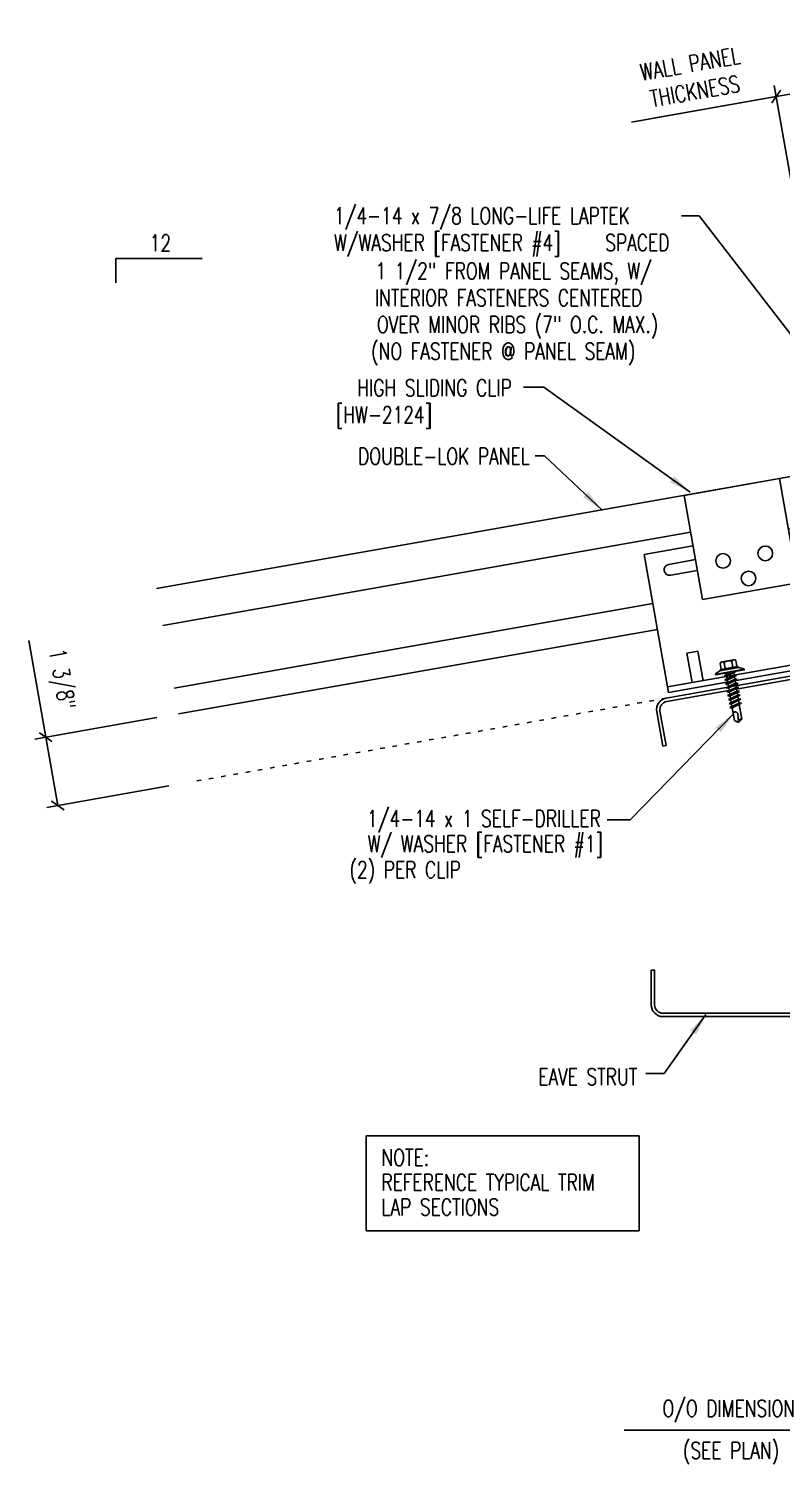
# Model space of a CAD drawing. Header units: inches. Extents: x 5 to 39, y 5.1 to 37.4.
# Drawn here: x 4.97 to 21.93, y 5.09 to 37.43 of the extents above; entities that cross this region are included whole.
import ezdxf
from ezdxf.enums import TextEntityAlignment as Align

# ---------------------------------------------------------------- set-up
doc = ezdxf.new("R2010")
doc.units = ezdxf.units.IN
doc.header["$MEASUREMENT"] = 0
doc.linetypes.add('ACAD_ISO07W100', pattern=[3, 0, -3])
for name, color, linetype in [('CLIP', 5, 'Continuous'), ('DIM', 7, 'Continuous'), ('FASTENER', 9, 'Continuous'), ('MARK', 1, 'Continuous'), ('PANEL', 11, 'Continuous'), ('STLA', 12, 'Continuous'), ('TEXT', 2, 'Continuous')]:
    doc.layers.add(name, color=color, linetype=linetype)
doc.styles.add('TEXT1', font='ROMANS.shx', dxfattribs={"width": 0.75, "height": 0.375})
doc.dimstyles.new('DETAIL', dxfattribs={"dimscale": 4, "dimtxt": 0.09375, "dimasz": 0.0625, "dimexe": 0.0625, "dimexo": 0.125, "dimgap": 0.0625, "dimtad": 1, "dimdec": 4, "dimzin": 3, "dimdsep": 46, "dimlunit": 4, "dimtxsty": 'TEXT1', "dimblk": 'ARCHTICK', "dimcen": 0.0625, "dimclrd": 7, "dimclre": 7, "dimclrt": 2, "dimadec": 0, "dimazin": 0, "dimtfac": 0.59375, "dimtdec": 4, "dimtmove": 0, "dimatfit": 3, "dimfxl": 0, "dimtolj": 1, "dimtzin": 3, "dimarcsym": 0})
doc.dimstyles.new('DETAIL$7', dxfattribs={"dimscale": 4, "dimtxt": 0.09375, "dimasz": 0.125, "dimexe": 0.0625, "dimexo": 0.125, "dimgap": 0.0625, "dimtad": 1, "dimdec": 4, "dimzin": 3, "dimdsep": 46, "dimlunit": 4, "dimtxsty": 'TEXT1', "dimblk": 'ARCHTICK', "dimcen": 0.0625, "dimclrd": 7, "dimclre": 7, "dimclrt": 2, "dimadec": 0, "dimazin": 0, "dimtfac": 0.59375, "dimtdec": 4, "dimtmove": 0, "dimatfit": 3, "dimfxl": 0, "dimfrac": 2, "dimtolj": 1, "dimtzin": 3, "dimarcsym": 0})

# ---------------------------------------------------------------- blocks, each defined once
blk = doc.blocks.new('MB_DW1')
at = {"layer": 'FASTENER'}
for p, q in [((-0.217, 0.114), (-0.326, 0.059)), ((-0.326, 0.059), (-0.326, 0.049)), ((-0.326, 0.049), (0.326, 0.049)), ((-0.217, 0.114), (0.217, 0.114)), ((-0.193, 0.137), (0.193, 0.137)), ((-0.193, 0.119), (0.193, 0.119)), ((-0.181, 0.276), (-0.181, 0.137)), ((-0.181, 0.137), (0.181, 0.137)), ((-0.139, -0.016), (0.046, 0.037)), ((-0.135, 0.302), (0.135, 0.302)), ((-0.104, -0.036), (0.139, 0.033)), ((-0.089, 0.276), (-0.089, 0.137)), ((-0.086, 0.037), (-0.086, -0.001)), ((-0.086, 0.037), (0.086, 0.037)), ((0.086, 0.037), (0.133, 0.037)), ((0.086, 0.018), (0.086, -0.042)), ((0.089, 0.276), (0.089, 0.137)), ((0.139, 0.033), (0.133, 0.037)), ((0.181, 0.276), (0.181, 0.137)), ((0.217, 0.114), (0.326, 0.059)), ((0.326, 0.059), (0.326, 0.049)), ((-0.104, -0.036), (-0.139, -0.016)), ((-0.139, -0.107), (0.104, -0.038)), ((-0.104, -0.127), (-0.139, -0.107)), ((-0.139, -0.198), (0.104, -0.128)), ((-0.104, -0.218), (-0.139, -0.198)), ((-0.139, -0.289), (0.104, -0.219)), ((-0.104, -0.309), (-0.139, -0.289)), ((-0.139, -0.38), (0.104, -0.31)), ((-0.104, -0.127), (0.139, -0.058)), ((-0.104, -0.218), (0.139, -0.149)), ((-0.104, -0.309), (0.139, -0.239)), ((-0.086, -0.031), (-0.086, -0.092)), ((-0.086, -0.122), (-0.086, -0.183)), ((-0.086, -0.213), (-0.086, -0.274)), ((-0.086, -0.304), (-0.086, -0.364)), ((0.086, -0.073), (0.086, -0.133)), ((0.086, -0.164), (0.086, -0.224)), ((0.086, -0.255), (0.086, -0.315)), ((0.139, -0.058), (0.104, -0.038)), ((0.139, -0.149), (0.104, -0.128)), ((0.139, -0.239), (0.104, -0.219)), ((0.139, -0.33), (0.104, -0.31)), ((-0.104, -0.4), (-0.139, -0.38)), ((-0.139, -0.47), (0.104, -0.401)), ((-0.104, -0.491), (-0.139, -0.47)), ((-0.139, -0.561), (0.104, -0.492)), ((-0.104, -0.581), (-0.139, -0.561)), ((-0.139, -0.652), (0.104, -0.583)), ((-0.104, -0.4), (0.139, -0.33)), ((-0.104, -0.491), (0.139, -0.421)), ((-0.104, -0.581), (0.139, -0.512)), ((-0.104, -0.672), (0.139, -0.603)), ((-0.086, -0.395), (-0.086, -0.455)), ((-0.086, -0.486), (-0.086, -0.546)), ((-0.086, -0.577), (-0.086, -0.637)), ((0.086, -0.345), (0.086, -0.406)), ((0.086, -0.436), (0.086, -0.497)), ((0.086, -0.527), (0.086, -0.588)), ((0.086, -0.618), (0.086, -0.679)), ((0.139, -0.421), (0.104, -0.401)), ((0.139, -0.512), (0.104, -0.492)), ((0.139, -0.603), (0.104, -0.583)), ((-0.104, -0.672), (-0.139, -0.652)), ((-0.139, -0.743), (0.104, -0.674)), ((-0.104, -0.763), (-0.139, -0.743)), ((-0.104, -0.763), (0.139, -0.694)), ((-0.086, -0.667), (-0.086, -0.728)), ((-0.086, -0.758), (-0.086, -1.05)), ((-0.002, -1.095), (0.014, -0.909)), ((0.086, -0.709), (0.086, -1.05)), ((0.139, -0.694), (0.104, -0.674)), ((0, -1.111), (-0.086, -1.05)), ((0, -1.111), (0.086, -1.05))]:
    blk.add_line(p, q, dxfattribs=at)
blk.add_lwpolyline([(-0.331, 0.037), (-0.331, 0.049), (0.331, 0.049), (0.331, 0.037)], close=True, dxfattribs=at)
for centre, radius, start, end in [((-0.193, 0.128), 0.00894, 90, 270), ((-0.135, 0.25), 0.0527, 29.8754, 150.1246), ((0, 0.138), 0.164, 56.9974, 123.0026), ((0.135, 0.25), 0.0527, 29.8754, 150.1246), ((0.193, 0.128), 0.00894, 270, 90), ((-0.046, -0.921), 0.0615, 11.1445, 130.906), ((0.054, -1.097), 0.0563, 55.4585, 194.8454)]:
    blk.add_arc(centre, radius, start, end, dxfattribs=at)
blk = doc.blocks.new('_ArchTick')
at = {"color": 0, "linetype": 'ByBlock', "const_width": 0.15}
blk.add_lwpolyline([(-0.5, -0.5), (0.5, 0.5)], dxfattribs=at)
blk = doc.blocks.new('*D27')
at = {"layer": 'DEFPOINTS', "color": 0}
for p in [(21.814, 35.905), (23.117, 28.513), (24.446, 28.748)]:
    blk.add_point(p, dxfattribs=at)
at = {"layer": 'DIM', "color": 7, "lineweight": -2}
for p, q in [((24.359, 29.24), (23.099, 36.386)), ((21.814, 35.905), (18.556, 35.331)), ((23.031, 29.005), (21.771, 36.152)), ((23.142, 36.14), (21.814, 35.905))]:
    blk.add_line(p, q, dxfattribs=at)
at = {"layer": 'DIM', "color": 7, "lineweight": -2, "xscale": 0.25, "yscale": 0.25, "zscale": 0.25}
for p, rotation in [((23.142, 36.14), 9.999999999999964), ((21.814, 35.905), 190)]:
    blk.add_blockref('_ArchTick', p, dxfattribs=dict(at, rotation=rotation))
at = {"layer": 'DIM', "color": 2, "insert": (19.932, 36.335), "char_height": 0.375, "attachment_point": 5, "rotation": 10, "style": 'TEXT1'}
blk.add_mtext('\\A1;WALL PANEL\\PTHICKNESS', dxfattribs=at)
blk = doc.blocks.new('A$C0B323C8E')
at = {"layer": 'CLIP'}
for p, q in [((-1.293, 2.862), (0.86, 3.242)), ((0.86, 3.242), (1.274, 0.894)), ((-0.879, 0.514), (-1.293, 2.862)), ((1.061, 2.1), (2.243, 2.309)), ((2.243, 2.309), (2.791, -0.797)), ((-2.189, 1.527), (-1.092, 1.721)), ((1.116, 1.793), (1.724, 1.9)), ((1.159, 1.546), (1.767, 1.654)), ((-1.641, -1.579), (-2.189, 1.527)), ((-1.637, 1.307), (-1.038, 1.413)), ((-1.594, 1.061), (-0.994, 1.167)), ((-0.879, 0.514), (1.274, 0.894)), ((2.097, -0.109), (1.851, -0.152)), ((1.851, -0.152), (1.967, -0.815)), ((2.214, -0.772), (2.097, -0.109)), ((-1.663, -1.455), (2.769, -0.674)), ((-1.641, -1.579), (2.791, -0.797)), ((-0.981, -0.652), (-1.227, -0.695)), ((-1.227, -0.695), (-1.11, -1.358)), ((-0.981, -0.652), (-0.864, -1.315)), ((-0.864, -1.315), (-0.981, -0.652))]:
    blk.add_line(p, q, dxfattribs=at)
for centre in [(0.537, 1.554), (-0.413, 1.386), (0.16, 0.99)]:
    blk.add_circle(centre, 0.165, dxfattribs=at)
for centre, start, end in [((1.737, 1.775), 280, 100), ((-1.616, 1.184), 100, 280)]:
    blk.add_arc(centre, 0.125, start, end, dxfattribs=at)
blk = doc.blocks.new('*D28')
at = {"layer": 'DEFPOINTS', "color": 0}
for p in [(8.351, 21.999), (5.357, 21.471), (8.622, 20.461)]:
    blk.add_point(p, dxfattribs=at)
at = {"layer": 'TEXT', "color": 7, "lineweight": -2}
for p, q in [((5.357, 21.471), (4.973, 23.647)), ((7.858, 21.912), (5.11, 21.427)), ((5.628, 19.933), (5.357, 21.471)), ((8.129, 20.374), (5.382, 19.889))]:
    blk.add_line(p, q, dxfattribs=at)
at = {"layer": 'TEXT', "color": 7, "lineweight": -2, "xscale": 0.25, "yscale": 0.25, "zscale": 0.25}
for p, rotation in [((5.357, 21.471), 100.0000000000009), ((5.628, 19.933), 280.0000000000009)]:
    blk.add_blockref('_ArchTick', p, dxfattribs=dict(at, rotation=rotation))
at = {"layer": 'TEXT', "color": 2, "insert": (5.671, 22.775), "char_height": 0.375, "attachment_point": 5, "rotation": 280, "style": 'TEXT1'}
blk.add_mtext('\\A1;1 3/8"', dxfattribs=at)
blk = doc.blocks.new('slopl1')
at = {"layer": 'MARK', "color": 6}
blk.add_lwpolyline([(0, 0), (0, 0.1368), (0.4871, 0.1368)], dxfattribs=at)
at = {"layer": 'MARK', "color": 2, "style": 'TEXT1', "width": 0.75}
blk.add_text('12', height=0.09375, dxfattribs=at).set_placement((0.1909, 0.1779))
blk.add_attdef('SLOPL1', text='', height=0.0938, dxfattribs=at).set_placement((-0.0549, 0.0243), align=Align.RIGHT)
blk = doc.blocks.new('FD-F4')
at = {"layer": 'TEXT', "style": 'TEXT1', "width": 0.75}
for s, p in [('1/4-14 x 7/8 LONG-LIFE LAPTEK', (0.0047, -0.0408)), ('W/WASHER [FASTENER #4]', (0.0047, -0.1926))]:
    blk.add_text(s, height=0.09375, dxfattribs=at).set_placement(p)
blk.add_attdef('(QUANTITY)', (1.4847, -0.1926), '', height=0.0938, dxfattribs=at)
at = {"layer": 'TEXT', "style": 'TEXT1', "flags": 1}
for tag, p in [('Color', (0.0624, -0.4349)), ('Calc', (0.0624, -0.4349)), ('Opt1', (0.0624, -0.4349)), ('Opt2', (0.0624, -0.4349)), ('Opt3', (0.0624, -0.4349)), ('Description', (0.0624, -0.4349)), ('Multiple', (0.0624, -0.4349)), ('Part', (0.0624, -0.4349)), ('Spare1', (0.0624, -0.6224)), ('Spare2', (0.0624, -0.6224)), ('Spare3', (0.0624, -0.6224)), ('Spare4', (0.0624, -0.6224)), ('Spare5', (0.0624, -0.6224)), ('Spare6', (0.0624, -0.6224)), ('Spare7', (0.0624, -0.6224)), ('Spare8', (0.0624, -0.6224)), ('Spare9', (0.0624, -0.6224)), ('Spare10', (0.0624, -0.6224))]:
    blk.add_attdef(tag, p, '', height=0.0938, dxfattribs=at)
blk = doc.blocks.new('A$C30686E82')
for p, q in [((-2.715, 0.761), (3.437, 0.761)), ((-2.715, 0.761), (-2.715, -1.379)), ((3.437, 0.761), (3.437, -1.379)), ((-2.715, -1.379), (3.437, -1.379))]:
    blk.add_line(p, q)
at = {"layer": 'TEXT', "style": 'TEXT1', "width": 0.75}
for s, p in [('NOTE:', (-2.368, 0.081)), ('REFERENCE TYPICAL TRIM', (-2.368, -0.477)), ('LAP SECTIONS', (-2.368, -1.035))]:
    blk.add_text(s, height=0.375, dxfattribs=at).set_placement(p)

msp = doc.modelspace()

# ---------------------------------------------------------------- linework, layer by layer
at = {"layer": 'DIM'}
msp.add_line((21.81395, 35.90548), (19.05168, 35.41842), dxfattribs=at)
at = {"layer": 'PANEL'}
for p, q in [((19.88569, 26.08768), (7.99755, 23.99148)), ((19.03808, 24.4821), (8.24656, 22.57926))]:
    msp.add_line(p, q, dxfattribs=at)
for points in [[(7.85064, 24.82462), (26.56904, 28.12518)], [(19.14053, 23.90106), (8.34901, 21.99822)]]:
    msp.add_lwpolyline(points, dxfattribs=at)
at = {"layer": 'STLA'}
msp.add_lwpolyline([(19.26025, 21.27013), (19.12288, 22.04586, -0.41421356), (19.33535, 22.34976), (23.69265, 23.12137, -0.46653091), (24.00057, 22.86318), (24.00057, 15.4381, -0.41421356), (23.73837, 15.1759), (19.26277, 15.1759, -0.41421356), (19.00057, 15.4381), (19.00057, 16.2259), (19.07527, 16.2259), (19.07527, 15.4381, 0.41421356), (19.26277, 15.2506), (23.73837, 15.2506, 0.41421356), (23.92587, 15.4381), (23.92587, 22.86318, 0.46653091), (23.70567, 23.04781), (19.34837, 22.27621, 0.41421356), (19.19644, 22.05889), (19.33381, 21.28315)], format="xyb", close=True, dxfattribs=at)
at = {"layer": 'TEXT', "linetype": 'ACAD_ISO07W100', "ltscale": 0.06}
msp.add_line((19.33535, 22.34976), (8.62174, 20.46066), dxfattribs=at)

# ---------------------------------------------------------------- block references
msp.add_blockref('A$C30686E82', (15.28876, 11.73187))
at = {"layer": 'CLIP'}
msp.add_blockref('A$C0B323C8E', (21.03197, 24.05893), dxfattribs=at)
at = {"layer": 'FASTENER', "rotation": 9.999999999999918}
msp.add_blockref('MB_DW1', (20.77624, 22.89498), dxfattribs=at)
at = {"layer": 'MARK', "xscale": 4, "yscale": 4, "zscale": 4}
msp.add_blockref('slopl1', (6.93559, 31.70784), dxfattribs=at)
at = {"layer": 'TEXT', "xscale": 4, "yscale": 4, "zscale": 4}
msp.add_blockref('FD-F4', (11.83208, 33.19687), dxfattribs=at).add_auto_attribs({'(QUANTITY)': ' SPACED'})

# ---------------------------------------------------------------- texts
at = {"layer": 'TEXT', "style": 'TEXT1', "width": 0.75}
for s, p in [('1 1/2" FROM PANEL SEAMS, W/', (19.01729, 31.78783)), ('INTERIOR FASTENERS CENTERED ', (18.99295, 31.18417)), ('OVER MINOR RIBS (7" O.C. MAX.)', (19.15886, 30.58062)), ('(NO FASTENER @ PANEL SEAM)', (18.64307, 29.97836)), ('HIGH SLIDING CLIP', (15.85825, 29.15545)), ('DOUBLE-LOK PANEL', (16.26354, 27.61385)), ('1/4-14 x 1 SELF-DRILLER', (17.8649, 19.45247)), ('W/ WASHER [FASTENER #1]', (17.91494, 18.88416)), ('(2) PER CLIP', (14.70879, 18.2981)), ('EAVE STRUT', (18.68613, 13.63331))]:
    msp.add_text(s, height=0.375, dxfattribs=at).set_placement(p, align=Align.RIGHT)
msp.add_text('[HW-2124]', height=0.375, dxfattribs=at).set_placement((11.89376, 28.54831))
at = {"layer": 'TEXT', "color": 2, "style": 'TEXT1', "width": 0.75}
for s, p in [('O/O DIMENSION', (19.25103, 6.16085)), ('(SEE PLAN)', (19.7144, 5.21445))]:
    msp.add_text(s, height=0.375, dxfattribs=at).set_placement(p)

# ---------------------------------------------------------------- dimensions: what is measured, and where the dimension line sits
at = {"layer": 'DIM'}
dim = msp.add_linear_dim(base=(21.81395, 35.90548), p1=(24.44559, 28.74797), p2=(23.11749, 28.51279), angle=10, text='WALL PANEL\\PTHICKNESS', dimstyle='DETAIL', override={"dimfrac": 2}, dxfattribs=at)
dim.commit()
dim.dimension.update_dxf_attribs({"geometry": '*D27', "text_midpoint": (20.06196, 35.59656), "dimtype": 128})
at = {"layer": 'TEXT'}
dim = msp.add_aligned_dim(p1=(8.62174, 20.46066), p2=(8.35057, 21.9985), distance=3.04008, text='1 3/8"', dimstyle='DETAIL', override={"dimtmove": 0, "dimfrac": 2}, dxfattribs=at)
dim.commit()
dim.dimension.update_dxf_attribs({"geometry": '*D28', "text_midpoint": (5.67069, 22.77485)})

# ---------------------------------------------------------------- leaders
at = {"layer": 'DIM'}
for points in [[(23.82852, 28.36575), (20.07683, 33.21512), (19.68377, 33.21512)], [(19.87647, 26.99327), (16.58093, 29.35732), (16.12236, 29.35732)], [(17.88469, 26.5939), (16.59076, 27.81285), (16.38247, 27.81285)], [(20.85599, 21.99619), (18.52428, 19.60997), (18.0051, 19.60997)], [(20.23209, 15.22694), (19.289, 13.8925), (18.87855, 13.8925)]]:
    msp.add_leader(points, dimstyle='DETAIL$7', override={"dimfrac": 2}, dxfattribs=at)
at = {"layer": 'TEXT'}
msp.add_leader([(24.05141, 5.85828), (19.39409, 5.85828), (18.39176, 5.85828)], dimstyle='DETAIL$7', dxfattribs=at)

doc.saveas('drawing.dxf')
